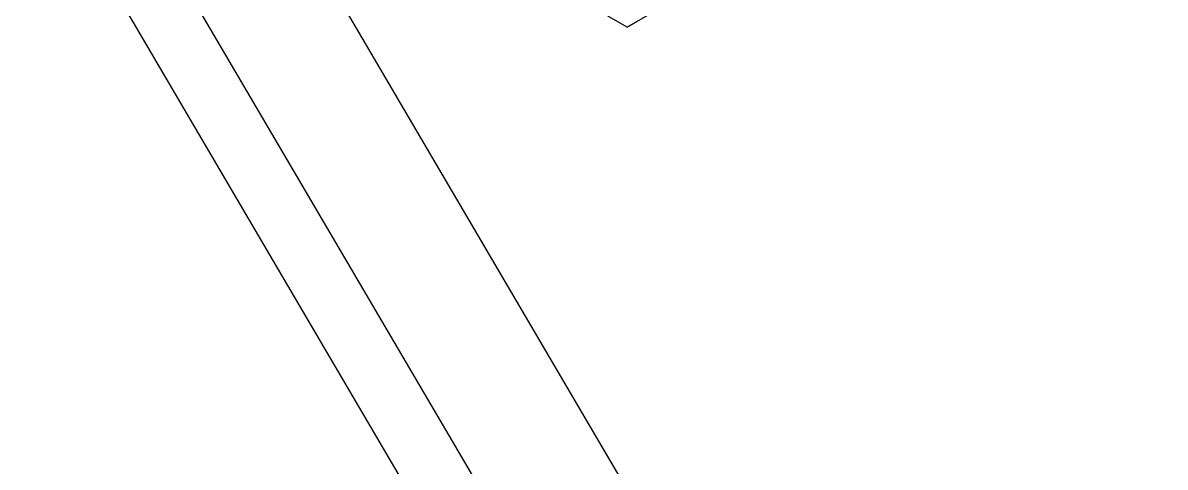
# Model space of a CAD drawing. Extents: x 0 to 316, y 0 to 723.
# Drawn here: x 108.41 to 137.97, y 337.93 to 349.43 of the extents above; entities that cross this region are included whole.
import ezdxf

# ---------------------------------------------------------------- set-up
doc = ezdxf.new("R2010")
doc.units = 0
doc.layers.get('0').update_dxf_attribs({"linetype": 'CONTINUOUS'})

msp = doc.modelspace()

# ---------------------------------------------------------------- linework, layer by layer
at = {"color": 253}
for p, q in [((99.0713, 379.917), (297.841, 41.1028)), ((96.2424, 378.284), (295.013, 39.4698)), ((94.8284, 377.469), (293.599, 38.6539)), ((130.552, 353.078), (124.048, 349.323)), ((124.048, 349.323), (121.786, 350.629)), ((124.048, 349.323), (123.764, 349.486)), ((124.048, 349.323), (124.331, 349.486))]:
    msp.add_line(p, q, dxfattribs=at)

doc.saveas('drawing.dxf')
